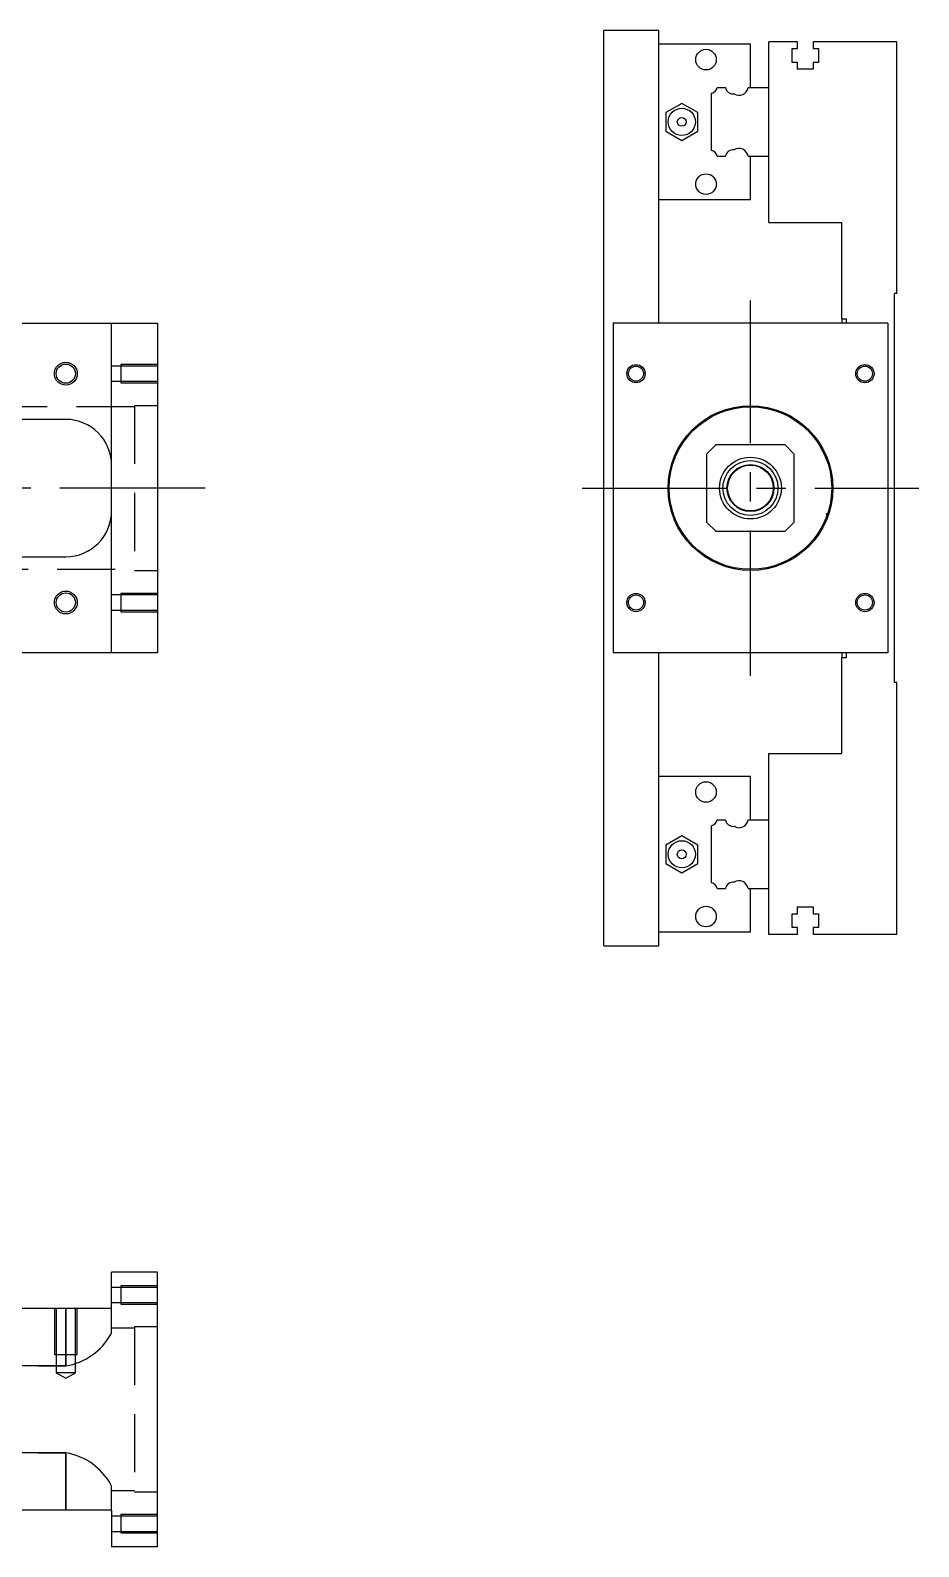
# Model space of a CAD drawing. Extents: x -14 to 549, y -279 to 102.
# Drawn here: x 355.2 to 549.3, y -231.3 to 100 of the extents above; entities that cross this region are included whole.
import ezdxf

# ---------------------------------------------------------------- set-up
doc = ezdxf.new("R2010")
doc.units = 0
doc.linetypes.add('CENTER', pattern=[50.8, 31.75, -6.35, 6.35, -6.35])
doc.linetypes.add('DASHED', pattern=[19.05, 12.7, -6.35])
doc.layers.get('0').update_dxf_attribs({"linetype": 'CONTINUOUS'})
doc.layers.add('CENTER', color=1, linetype='CENTER')

msp = doc.modelspace()

# ---------------------------------------------------------------- linework, layer by layer
at = {"color": 7, "linetype": 'CONTINUOUS'}
for p, q in [((480.55, 100), (492.55, 100)), ((480.55, -100), (480.55, 100)), ((492.55, 36), (492.55, 100)), ((512.55, 97), (492.55, 97)), ((512.55, 87.5), (512.55, 97)), ((516.55, 87.5), (516.55, 97.5)), ((522.85, 97.5), (516.55, 97.5)), ((522.85, 96), (522.85, 97.5)), ((526.25, 97.5), (526.25, 96)), ((544.55, 97.5), (526.25, 97.5)), ((544.55, 42.5), (544.55, 97.5)), ((521.7, 96), (522.85, 96)), ((521.7, 93), (521.7, 96)), ((522.85, 93), (521.7, 93)), ((522.85, 91.5), (522.85, 93)), ((526.25, 96), (527.4, 96)), ((526.25, 93), (526.25, 91.5)), ((527.4, 93), (526.25, 93)), ((527.4, 96), (527.4, 93)), ((526.25, 91.5), (522.85, 91.5)), ((504.05, 73.752272), (504.05, 86.247728)), ((505.302272, 87.5), (507.07668, 87.5)), ((512.027372, 87.5), (516.55, 87.5)), ((516.55, 72.5), (516.55, 87.5)), ((516.55, 72.5), (516.55, 87.5)), ((497.54996, 84.041452), (494.04996, 82.020726)), ((501.049959, 82.020726), (497.54996, 84.041452)), ((494.04996, 82.020726), (494.049959, 77.979274)), ((501.049959, 77.979274), (501.049959, 82.020726)), ((494.049959, 77.979274), (497.54996, 75.958548)), ((497.54996, 75.958548), (501.049959, 77.979274)), ((505.302272, 72.5), (507.07668, 72.5)), ((512.027372, 72.5), (516.55, 72.5)), ((512.55, 63), (512.55, 72.5)), ((516.55, 58), (516.55, 72.5)), ((512.55, 63), (492.55, 63)), ((516.55, 58), (532.55, 58)), ((532.55, 37), (532.55, 58)), ((544.55, 42.5), (544.05, 42.5)), ((544.05, -42.5), (544.05, 42.5)), ((532.55, 37), (533.55, 37)), ((532.55, 37), (532.55, 36)), ((533.55, 36), (533.55, 37)), ((350, 36), (373, 36)), ((373, -36), (373, 36)), ((373, 36), (383, 36)), ((383, 36), (383, -36)), ((542.55, 36), (482.55, 36)), ((482.55, 36), (482.55, -36)), ((542.55, 36), (542.55, -36)), ((363, 15), (338, 15)), ((505.05, 9.5), (503.05, 7.5)), ((503.05, -7.5), (503.05, 7.5)), ((505.05, 9.5), (520.05, 9.5)), ((522.05, 7.5), (520.05, 9.5)), ((522.05, 7.5), (522.05, -7.5)), ((529.15, -5.499994), (529.15, -5.500852)), ((529.15, -5.500852), (529.15, -6.285102)), ((529.15, -6.285102), (529.15, -6.959886)), ((503.05, -7.5), (505.05, -9.5)), ((520.05, -9.5), (505.05, -9.5)), ((520.05, -9.5), (522.05, -7.5)), ((338, -15), (363, -15)), ((373, -36), (350, -36)), ((383, -36), (373, -36)), ((542.55, -36), (482.55, -36)), ((492.55, -100), (492.55, -36)), ((532.55, -36), (532.55, -37)), ((533.55, -37), (533.55, -36)), ((532.55, -58), (532.55, -37)), ((532.55, -37), (533.55, -37)), ((544.55, -42.5), (544.05, -42.5)), ((544.55, -97.5), (544.55, -42.5)), ((516.55, -72.5), (516.55, -58)), ((516.55, -58), (532.55, -58)), ((512.55, -63), (492.55, -63)), ((512.55, -72.5), (512.55, -63)), ((505.302272, -72.5), (507.07668, -72.5)), ((512.027372, -72.5), (516.55, -72.5)), ((516.55, -87.5), (516.55, -72.5)), ((516.55, -87.5), (516.55, -72.5)), ((497.54996, -75.958548), (494.04996, -77.979274)), ((501.049959, -77.979274), (497.54996, -75.958548)), ((504.05, -86.247728), (504.05, -73.752272)), ((494.04996, -77.979274), (494.049959, -82.020726)), ((501.049959, -82.020726), (501.049959, -77.979274)), ((494.049959, -82.020726), (497.54996, -84.041452)), ((497.54996, -84.041452), (501.049959, -82.020726)), ((505.302272, -87.5), (507.07668, -87.5)), ((512.027372, -87.5), (516.55, -87.5)), ((512.55, -97), (512.55, -87.5)), ((516.55, -97.5), (516.55, -87.5)), ((522.85, -91.5), (526.25, -91.5)), ((522.85, -93), (522.85, -91.5)), ((526.25, -91.5), (526.25, -93)), ((521.7, -93), (522.85, -93)), ((521.7, -96), (521.7, -93)), ((522.85, -96), (521.7, -96)), ((522.85, -97.5), (522.85, -96)), ((526.25, -93), (527.4, -93)), ((526.25, -96), (526.25, -97.5)), ((527.4, -96), (526.25, -96)), ((527.4, -93), (527.4, -96)), ((512.55, -97), (492.55, -97)), ((522.85, -97.5), (516.55, -97.5)), ((544.55, -97.5), (526.25, -97.5)), ((480.55, -100), (492.55, -100)), ((383, -171.26), (373, -171.26)), ((373, -179.26), (373, -171.26)), ((383, -231.26), (383, -171.26)), ((373, -179.26), (350, -179.26)), ((373, -223.26), (350, -223.26)), ((373, -223.26), (373, -231.26)), ((383, -231.26), (373, -231.26))]:
    msp.add_line(p, q, dxfattribs=at)
at = {"color": 3, "linetype": 'DASHED'}
for p, q in [((375, 26.65), (373, 26.65)), ((375, 26.999994), (375, 23.000006)), ((383, 26.999994), (375, 26.999994)), ((383, 26.65), (375, 26.65)), ((373, 23.35), (375, 23.35)), ((375, 23.35), (383, 23.35)), ((375, 23.000006), (383, 23.000006)), ((378, 17.75), (323, 17.75)), ((378, 18), (378, -18)), ((383, 18), (378, 18)), ((323, -17.75), (378, -17.75)), ((378, -18), (383, -18)), ((375, -23.000006), (375, -26.999994)), ((383, -23.000006), (375, -23.000006)), ((375, -23.35), (373, -23.35)), ((383, -23.35), (375, -23.35)), ((373, -26.65), (375, -26.65)), ((375, -26.65), (383, -26.65)), ((375, -26.999994), (383, -26.999994)), ((375, -174.61), (373, -174.61)), ((375, -174.260006), (375, -178.259994)), ((383, -174.260006), (375, -174.260006)), ((383, -174.61), (375, -174.61)), ((373, -177.91), (375, -177.91)), ((375, -177.91), (383, -177.91)), ((375, -178.259994), (383, -178.259994)), ((360.500006, -179.26), (360.500006, -189.26)), ((360.9, -179.26), (360.9, -189.26)), ((363, -179.26), (363, -191.769874)), ((363, -191.769874), (363, -179.26)), ((365.1, -189.26), (365.1, -179.26)), ((365.499994, -189.26), (365.499994, -179.26)), ((373, -184.228778), (373, -179.26)), ((372.823178, -184.894328), (372.954746, -184.53671)), ((372.954746, -184.53671), (373, -184.228778)), ((378, -183.51), (373, -183.51)), ((378, -183.26), (378, -219.26)), ((383, -183.26), (378, -183.26)), ((338, -191.769874), (363, -191.769874)), ((363, -191.769874), (338, -191.769874)), ((360.500006, -189.26), (365.499994, -189.26)), ((360.9, -189.26), (360.9, -193.26)), ((365.1, -193.26), (365.1, -189.26)), ((365.1, -193.26), (360.9, -193.26)), ((360.9, -193.26), (363, -194.472436)), ((363, -194.472436), (365.1, -193.26)), ((363, -210.750126), (338, -210.750126)), ((338, -210.750126), (363, -210.750126)), ((363, -210.750126), (363, -223.26)), ((363, -223.26), (363, -210.750126)), ((372.965208, -218.0243), (372.86358, -217.718774)), ((373, -218.291222), (372.965208, -218.0243)), ((373, -223.26), (373, -218.291222)), ((373, -219.01), (378, -219.01)), ((378, -219.26), (383, -219.26)), ((375, -224.61), (373, -224.61)), ((375, -224.260006), (375, -228.259994)), ((383, -224.260006), (375, -224.260006)), ((383, -224.61), (375, -224.61)), ((373, -227.91), (375, -227.91)), ((375, -227.91), (383, -227.91)), ((375, -228.259994), (383, -228.259994))]:
    msp.add_line(p, q, dxfattribs=at)
at = {"color": 7, "linetype": 'CONTINUOUS'}
for centre, radius in [((502.849959, 93.6), 2.25), ((497.54996, 80), 2.97), ((497.54996, 80), 0.97), ((502.849959, 66.4), 2.25), ((363, 25), 2.1), ((487.55, 25), 1.65), ((537.55, 25), 1.65), ((512.55, 0), 18), ((512.55, 0), 17.75), ((512.55, 0), 6.75), ((512.55, 0), 6), ((512.55, 0), 5.125), ((512.55, 0), 5), ((363, -25), 2.1), ((487.55, -25), 1.65), ((537.55, -25), 1.65), ((502.849959, -66.4), 2.25), ((497.54996, -80), 2.97), ((497.54996, -80), 0.97), ((502.849959, -93.6), 2.25)]:
    msp.add_circle(centre, radius, dxfattribs=at)
at = {"color": 3, "linetype": 'CONTINUOUS'}
for centre, radius in [((363, 25), 2.5), ((487.55, 25), 2), ((537.55, 25), 2), ((363, -25), 2.5), ((487.55, -25), 2), ((537.55, -25), 2)]:
    msp.add_circle(centre, radius, dxfattribs=at)
at = {"color": 7, "linetype": 'CONTINUOUS'}
for centre, radius, start, end in [((503.65, 87.9), 1.7, 283.608961, 346.391039), ((508.75, 87.8), 1.7, 190.164249, 277.540197), ((510.05, 87.8), 2, 237.42103, 351.373073), ((503.65, 72.1), 1.7, 13.608961, 76.391039), ((508.75, 72.2), 1.7, 82.459803, 169.835751), ((510.05, 72.2), 2, 8.626927, 122.57897), ((363, 5), 10, 0, 90), ((363, -5), 10, 270, 0), ((503.65, -72.1), 1.7, 283.608961, 346.391039), ((508.75, -72.2), 1.7, 190.164249, 277.540197), ((510.05, -72.2), 2, 237.42103, 351.373073), ((508.75, -87.8), 1.7, 82.459803, 169.835751), ((510.05, -87.8), 2, 8.626927, 122.57897), ((503.65, -87.9), 1.7, 13.608961, 76.391039)]:
    msp.add_arc(centre, radius, start, end, dxfattribs=at)
at = {"color": 3, "linetype": 'DASHED'}
for centre, radius, start, end in [((360.794189, -178.163383), 13.784128, 279.20837209, 330.77035528), ((360.666168, -224.518373), 13.964648, 29.13802648, 80.37933944)]:
    msp.add_arc(centre, radius, start, end, dxfattribs=at)
at = {"layer": 'CENTER', "color": 1, "linetype": 'CENTER'}
for p, q in [((512.55, -41), (512.55, 41)), ((393.445, 0), (-13.795, 0)), ((475.8, 0), (549.3, 0))]:
    msp.add_line(p, q, dxfattribs=at)

doc.saveas('drawing.dxf')
